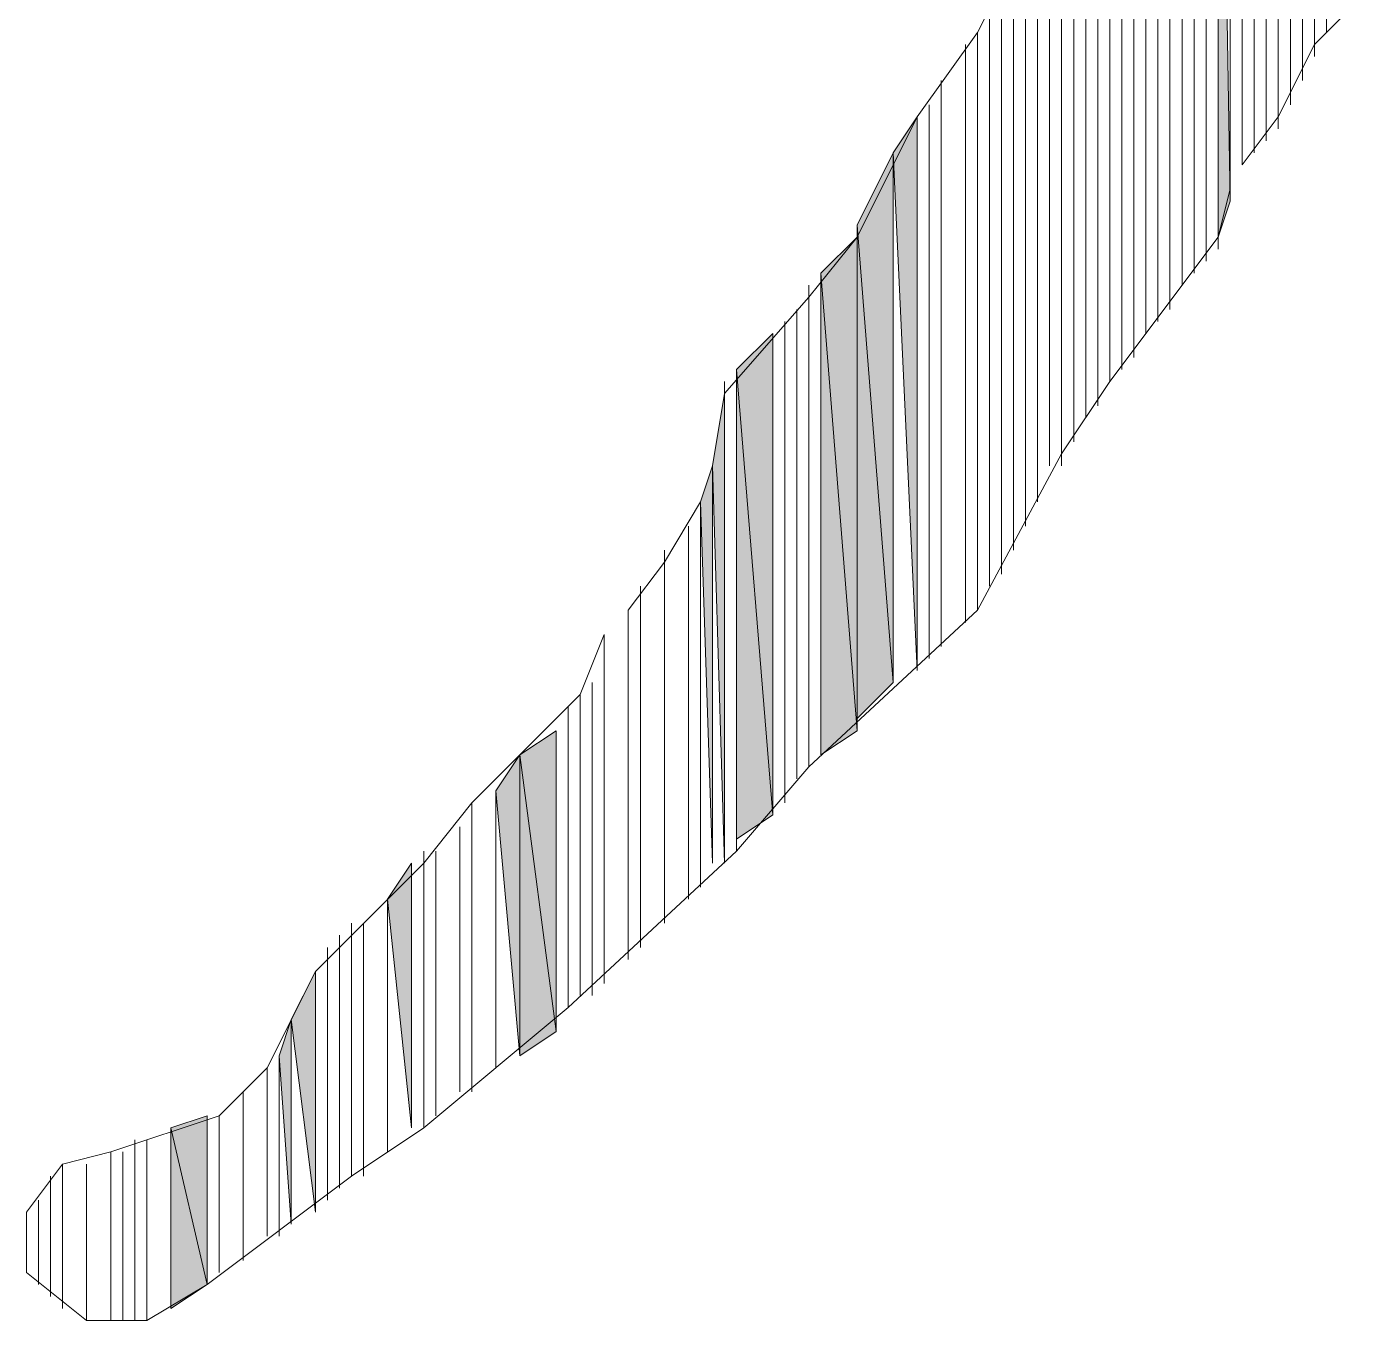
# Model space of a CAD drawing. Header units: millimetres. Extents: x -30643 to 86172, y -19411 to 63186.
# Drawn here: x 82336.6 to 82414, y -2540 to -2464.3 of the extents above; entities that cross this region are included whole.
import ezdxf

# ---------------------------------------------------------------- set-up
doc = ezdxf.new("R2010")
doc.units = ezdxf.units.MM

msp = doc.modelspace()

# ---------------------------------------------------------------- hatches: boundary and pattern name
h = msp.add_hatch(color=0)
h.dxf.hatch_style = 2
h.paths.add_polyline_path([(82406.273, -2476.632), (82406.976, -2474.521), (82406.273, -2432.3)])
h = msp.add_hatch(color=0)
h.dxf.hatch_style = 2
h.paths.add_polyline_path([(82388.681, -2501.965), (82388.681, -2469.595), (82387.273, -2471.706)])
h = msp.add_hatch(color=0)
h.dxf.hatch_style = 2
h.paths.add_polyline_path([(82387.273, -2502.668), (82387.273, -2471.706), (82385.162, -2475.928)])
h = msp.add_hatch(color=0)
h.dxf.hatch_style = 2
h.paths.add_polyline_path([(82385.162, -2504.779), (82387.273, -2502.668), (82385.162, -2475.928)])
h = msp.add_hatch(color=0)
h.dxf.hatch_style = 2
h.paths.add_polyline_path([(82385.162, -2505.483), (82385.162, -2476.632), (82383.051, -2478.743)])
h = msp.add_hatch(color=0)
h.dxf.hatch_style = 2
h.paths.add_polyline_path([(82383.051, -2506.89), (82385.162, -2505.483), (82383.051, -2478.743)])
h = msp.add_hatch(color=0)
h.dxf.hatch_style = 2
h.paths.add_polyline_path([(82380.237, -2510.409), (82380.237, -2482.261), (82378.126, -2484.372)])
h = msp.add_hatch(color=0)
h.dxf.hatch_style = 2
h.paths.add_polyline_path([(82378.126, -2511.816), (82380.237, -2510.409), (82378.126, -2484.372)])
h = msp.add_hatch(color=0)
h.dxf.hatch_style = 2
h.paths.add_polyline_path([(82377.422, -2513.223), (82377.422, -2485.78), (82376.718, -2490.002)])
h = msp.add_hatch(color=0)
h.dxf.hatch_style = 2
h.paths.add_polyline_path([(82376.718, -2513.223), (82376.718, -2490.002), (82376.014, -2492.113)])
h = msp.add_hatch(color=0)
h.dxf.hatch_style = 2
h.paths.add_polyline_path([(82367.57, -2523.075), (82367.57, -2505.483), (82365.459, -2506.89)])
h = msp.add_hatch(color=0)
h.dxf.hatch_style = 2
h.paths.add_polyline_path([(82365.459, -2524.482), (82365.459, -2506.89), (82364.052, -2509.001)])
h = msp.add_hatch(color=0)
h.dxf.hatch_style = 2
h.paths.add_polyline_path([(82365.459, -2524.482), (82367.57, -2523.075), (82365.459, -2506.89)])
h = msp.add_hatch(color=0)
h.dxf.hatch_style = 2
h.paths.add_polyline_path([(82359.126, -2528.704), (82359.126, -2513.223), (82357.719, -2515.334)])
h = msp.add_hatch(color=0)
h.dxf.hatch_style = 2
h.paths.add_polyline_path([(82353.497, -2533.63), (82353.497, -2519.556), (82352.089, -2522.371)])
h = msp.add_hatch(color=0)
h.dxf.hatch_style = 2
h.paths.add_polyline_path([(82352.089, -2534.334), (82352.089, -2522.371), (82351.386, -2524.482)])
h = msp.add_hatch(color=0)
h.dxf.hatch_style = 2
h.paths.add_polyline_path([(82347.164, -2537.852), (82347.164, -2528.001), (82345.053, -2528.704)])
h = msp.add_hatch(color=0)
h.dxf.hatch_style = 2
h.paths.add_polyline_path([(82345.053, -2539.259), (82347.164, -2537.852), (82345.053, -2528.704)])

# ---------------------------------------------------------------- linework, layer by layer
at = {"color": 0, "lineweight": 0}
for points in [[(82412.606, -2464.67), (82412.606, -2417.523)], [(82412.606, -2464.67), (82412.606, -2417.523)], [(82412.606, -2464.67), (82412.606, -2417.523)], [(82412.606, -2464.67), (82412.606, -2417.523)], [(82412.606, -2464.67), (82412.606, -2418.227)], [(82412.606, -2464.67), (82412.606, -2418.227)], [(82412.606, -2464.67), (82412.606, -2418.227)], [(82412.606, -2464.67), (82412.606, -2418.227)], [(82412.606, -2464.67), (82412.606, -2418.227)], [(82412.606, -2464.67), (82412.606, -2418.227)], [(82411.902, -2465.373), (82411.902, -2419.634)], [(82411.902, -2465.373), (82411.902, -2419.634)], [(82411.902, -2465.373), (82411.902, -2419.634)], [(82411.902, -2465.373), (82411.902, -2419.634)], [(82411.902, -2465.373), (82411.902, -2419.634)], [(82411.902, -2465.373), (82411.902, -2419.634)], [(82411.902, -2466.077), (82411.902, -2421.041)], [(82411.902, -2466.077), (82411.902, -2421.041)], [(82411.198, -2466.781), (82411.198, -2421.745)], [(82411.198, -2466.781), (82411.198, -2421.745)], [(82411.198, -2466.781), (82411.198, -2421.745)], [(82411.198, -2466.781), (82411.198, -2421.745)], [(82411.198, -2466.781), (82411.198, -2421.745)], [(82411.198, -2466.781), (82411.198, -2421.745)], [(82411.198, -2467.484), (82411.198, -2423.152)], [(82411.198, -2467.484), (82411.198, -2423.152)], [(82411.198, -2467.484), (82411.198, -2423.152)], [(82411.198, -2467.484), (82411.198, -2423.152)], [(82410.495, -2468.188), (82410.495, -2423.856)], [(82410.495, -2468.188), (82410.495, -2423.856)], [(82410.495, -2468.892), (82410.495, -2424.56)], [(82410.495, -2468.892), (82410.495, -2424.56)], [(82410.495, -2468.892), (82410.495, -2424.56)], [(82410.495, -2468.892), (82410.495, -2424.56)], [(82409.791, -2469.595), (82409.791, -2425.263)], [(82409.791, -2469.595), (82409.791, -2425.263)], [(82409.791, -2469.595), (82409.791, -2425.263)], [(82409.791, -2469.595), (82409.791, -2425.263)], [(82409.791, -2469.595), (82409.791, -2425.967)], [(82409.791, -2469.595), (82409.791, -2425.967)], [(82409.087, -2470.299), (82409.087, -2426.671)], [(82409.087, -2470.299), (82409.087, -2426.671)], [(82409.087, -2471.003), (82409.087, -2427.374)], [(82409.087, -2471.003), (82409.087, -2427.374)], [(82409.087, -2470.299), (82409.087, -2427.374)], [(82409.087, -2470.299), (82409.087, -2427.374)], [(82409.087, -2470.299), (82409.087, -2427.374)], [(82409.087, -2470.299), (82409.087, -2427.374)], [(82409.087, -2470.299), (82409.087, -2427.374)], [(82409.087, -2470.299), (82409.087, -2427.374)], [(82409.791, -2470.299), (82409.791, -2426.671)], [(82409.791, -2470.299), (82409.791, -2426.671)], [(82409.791, -2470.299), (82409.791, -2426.671)], [(82409.791, -2470.299), (82409.791, -2426.671)], [(82409.791, -2470.299), (82409.791, -2426.671)], [(82409.791, -2470.299), (82409.791, -2426.671)], [(82408.384, -2471.003), (82408.384, -2428.078)], [(82408.384, -2471.003), (82408.384, -2428.078)], [(82408.384, -2471.003), (82408.384, -2428.078)], [(82408.384, -2471.003), (82408.384, -2428.078)], [(82408.384, -2471.706), (82408.384, -2428.782)], [(82408.384, -2471.706), (82408.384, -2428.782)], [(82408.384, -2471.003), (82408.384, -2428.782)], [(82408.384, -2471.003), (82408.384, -2428.782)], [(82408.384, -2471.003), (82408.384, -2428.782)], [(82408.384, -2471.003), (82408.384, -2428.782)], [(82407.68, -2471.706), (82407.68, -2429.486)], [(82407.68, -2471.706), (82407.68, -2429.486)], [(82407.68, -2471.706), (82407.68, -2429.486)], [(82407.68, -2471.706), (82407.68, -2429.486)], [(82407.68, -2472.41), (82407.68, -2430.189)], [(82407.68, -2472.41), (82407.68, -2430.189)], [(82407.68, -2472.41), (82407.68, -2430.189)], [(82407.68, -2472.41), (82407.68, -2430.189)], [(82407.68, -2472.41), (82407.68, -2430.189)], [(82407.68, -2472.41), (82407.68, -2430.189)], [(82406.976, -2473.114), (82406.976, -2430.893)], [(82406.976, -2473.114), (82406.976, -2430.893)], [(82407.68, -2472.41), (82407.68, -2430.893)], [(82407.68, -2472.41), (82407.68, -2430.893)], [(82406.976, -2474.521), (82406.976, -2431.597)], [(82406.976, -2474.521), (82406.976, -2431.597)], [(82406.976, -2474.521), (82406.976, -2431.597)], [(82406.976, -2474.521), (82406.976, -2431.597)], [(82406.976, -2473.817), (82406.976, -2431.597)], [(82406.976, -2473.817), (82406.976, -2431.597)], [(82406.976, -2473.817), (82406.976, -2431.597)], [(82406.976, -2473.817), (82406.976, -2431.597)], [(82406.976, -2473.817), (82406.976, -2431.597)], [(82406.976, -2473.817), (82406.976, -2431.597)], [(82406.273, -2476.632), (82406.273, -2432.3)], [(82406.273, -2476.632), (82406.976, -2474.521), (82406.273, -2432.3)], [(82406.273, -2477.336), (82406.273, -2433.004)], [(82406.273, -2477.336), (82406.273, -2433.004)], [(82405.569, -2477.336), (82405.569, -2433.708)], [(82405.569, -2477.336), (82405.569, -2433.708)], [(82406.273, -2477.336), (82406.273, -2433.708)], [(82406.273, -2477.336), (82406.273, -2433.708)], [(82406.273, -2477.336), (82406.273, -2433.708)], [(82406.273, -2477.336), (82406.273, -2433.708)], [(82406.273, -2477.336), (82406.273, -2433.708)], [(82406.273, -2477.336), (82406.273, -2433.708)], [(82406.273, -2477.336), (82406.273, -2433.708)], [(82406.273, -2477.336), (82406.273, -2433.708)], [(82405.569, -2478.039), (82405.569, -2434.411)], [(82405.569, -2478.039), (82405.569, -2434.411)], [(82405.569, -2478.039), (82405.569, -2434.411)], [(82405.569, -2478.039), (82405.569, -2434.411)], [(82405.569, -2477.336), (82405.569, -2434.411)], [(82405.569, -2477.336), (82405.569, -2434.411)], [(82405.569, -2478.039), (82405.569, -2435.115)], [(82405.569, -2478.039), (82405.569, -2435.115)], [(82404.865, -2478.743), (82404.865, -2435.819)], [(82404.865, -2478.743), (82404.865, -2435.819)], [(82404.865, -2478.743), (82404.865, -2437.226)], [(82404.865, -2478.743), (82404.865, -2437.226)], [(82404.162, -2479.447), (82404.162, -2437.93)], [(82404.162, -2479.447), (82404.162, -2437.93)], [(82404.162, -2479.447), (82404.162, -2438.633)], [(82404.162, -2479.447), (82404.162, -2438.633)], [(82404.162, -2479.447), (82404.162, -2438.633)], [(82404.162, -2479.447), (82404.162, -2438.633)], [(82403.458, -2480.15), (82403.458, -2440.041)], [(82403.458, -2480.15), (82403.458, -2440.041)], [(82403.458, -2480.15), (82403.458, -2440.041)], [(82403.458, -2480.15), (82403.458, -2440.041)], [(82403.458, -2480.15), (82403.458, -2440.041)], [(82403.458, -2480.15), (82403.458, -2440.041)], [(82403.458, -2480.854), (82403.458, -2440.744)], [(82403.458, -2480.854), (82403.458, -2440.744)], [(82403.458, -2480.854), (82403.458, -2440.744)], [(82403.458, -2480.854), (82403.458, -2440.744)], [(82403.458, -2480.15), (82403.458, -2440.744)], [(82403.458, -2480.15), (82403.458, -2440.744)], [(82402.754, -2480.854), (82402.754, -2441.448)], [(82402.754, -2480.854), (82402.754, -2441.448)], [(82402.754, -2480.854), (82402.754, -2441.448)], [(82402.754, -2480.854), (82402.754, -2441.448)], [(82402.754, -2481.558), (82402.754, -2442.152)], [(82402.754, -2481.558), (82402.754, -2442.152)], [(82402.754, -2481.558), (82402.754, -2442.152)], [(82402.754, -2481.558), (82402.754, -2442.152)], [(82402.754, -2481.558), (82402.754, -2442.152)], [(82402.754, -2481.558), (82402.754, -2442.152)], [(82402.754, -2481.558), (82402.754, -2442.855)], [(82402.754, -2481.558), (82402.754, -2442.855)], [(82402.754, -2481.558), (82402.754, -2442.855)], [(82402.754, -2481.558), (82402.754, -2442.855)], [(82402.051, -2482.261), (82402.051, -2443.559)], [(82402.051, -2482.261), (82402.051, -2443.559)], [(82402.051, -2482.261), (82402.051, -2443.559)], [(82402.051, -2482.261), (82402.051, -2443.559)], [(82402.051, -2482.261), (82402.051, -2443.559)], [(82402.051, -2482.261), (82402.051, -2443.559)], [(82402.051, -2482.261), (82402.051, -2443.559)], [(82402.051, -2482.261), (82402.051, -2443.559)], [(82402.051, -2482.261), (82402.051, -2443.559)], [(82402.051, -2482.261), (82402.051, -2443.559)], [(82401.347, -2482.965), (82401.347, -2444.967)], [(82401.347, -2482.965), (82401.347, -2444.967)], [(82401.347, -2483.669), (82401.347, -2445.67)], [(82401.347, -2483.669), (82401.347, -2445.67)], [(82401.347, -2483.669), (82401.347, -2445.67)], [(82401.347, -2483.669), (82401.347, -2445.67)], [(82401.347, -2483.669), (82401.347, -2445.67)], [(82401.347, -2483.669), (82401.347, -2445.67)], [(82401.347, -2482.965), (82401.347, -2445.67)], [(82401.347, -2482.965), (82401.347, -2445.67)], [(82401.347, -2482.965), (82401.347, -2445.67)], [(82401.347, -2482.965), (82401.347, -2445.67)], [(82401.347, -2482.965), (82401.347, -2445.67)], [(82401.347, -2482.965), (82401.347, -2445.67)], [(82400.643, -2483.669), (82400.643, -2446.374)], [(82400.643, -2483.669), (82400.643, -2446.374)], [(82400.643, -2483.669), (82400.643, -2446.374)], [(82400.643, -2483.669), (82400.643, -2446.374)], [(82400.643, -2484.372), (82400.643, -2447.077)], [(82400.643, -2484.372), (82400.643, -2447.077)], [(82400.643, -2484.372), (82400.643, -2447.077)], [(82400.643, -2484.372), (82400.643, -2447.077)], [(82400.643, -2484.372), (82400.643, -2447.077)], [(82400.643, -2484.372), (82400.643, -2447.077)], [(82400.643, -2483.669), (82400.643, -2447.077)], [(82400.643, -2483.669), (82400.643, -2447.077)], [(82400.643, -2483.669), (82400.643, -2447.077)], [(82400.643, -2483.669), (82400.643, -2447.077)], [(82399.94, -2485.076), (82399.94, -2447.781)], [(82399.94, -2485.076), (82399.94, -2447.781)], [(82399.94, -2485.076), (82399.94, -2447.781)], [(82399.94, -2485.076), (82399.94, -2447.781)], [(82399.94, -2484.372), (82399.94, -2447.781)], [(82399.94, -2484.372), (82399.94, -2447.781)], [(82399.94, -2484.372), (82399.94, -2447.781)], [(82399.94, -2484.372), (82399.94, -2447.781)], [(82399.94, -2484.372), (82399.94, -2447.781)], [(82399.94, -2484.372), (82399.94, -2447.781)], [(82399.94, -2485.076), (82399.94, -2448.485)], [(82399.94, -2485.076), (82399.94, -2448.485)], [(82399.94, -2485.076), (82399.94, -2448.485)], [(82399.94, -2485.076), (82399.94, -2448.485)], [(82399.94, -2485.076), (82399.94, -2448.485)], [(82399.94, -2485.076), (82399.94, -2448.485)], [(82399.94, -2485.076), (82399.94, -2448.485)], [(82399.94, -2485.076), (82399.94, -2448.485)], [(82399.236, -2485.78), (82399.236, -2449.188)], [(82399.236, -2485.78), (82399.236, -2449.188)], [(82399.236, -2485.78), (82399.236, -2449.188)], [(82399.236, -2485.78), (82399.236, -2449.188)], [(82399.236, -2485.78), (82399.236, -2449.188)], [(82399.236, -2485.78), (82399.236, -2449.188)], [(82399.236, -2485.78), (82399.236, -2449.188)], [(82399.236, -2485.78), (82399.236, -2449.188)], [(82398.532, -2487.187), (82398.532, -2450.596)], [(82398.532, -2487.187), (82398.532, -2450.596)], [(82398.532, -2486.484), (82398.532, -2450.596)], [(82398.532, -2486.484), (82398.532, -2450.596)], [(82398.532, -2486.484), (82398.532, -2450.596)], [(82398.532, -2486.484), (82398.532, -2450.596)], [(82399.236, -2486.484), (82399.236, -2449.892)], [(82399.236, -2486.484), (82399.236, -2449.892)], [(82397.829, -2487.891), (82397.829, -2451.3)], [(82397.829, -2487.891), (82397.829, -2451.3)], [(82397.829, -2488.595), (82397.829, -2452.003)], [(82397.829, -2488.595), (82397.829, -2452.003)], [(82397.125, -2489.298), (82397.125, -2453.411)], [(82397.125, -2489.298), (82397.125, -2453.411)], [(82397.125, -2489.298), (82397.125, -2453.411)], [(82397.125, -2489.298), (82397.125, -2453.411)], [(82397.125, -2489.298), (82397.125, -2453.411)], [(82397.125, -2489.298), (82397.125, -2453.411)], [(82397.125, -2489.298), (82397.125, -2453.411)], [(82397.125, -2489.298), (82397.125, -2453.411)], [(82397.125, -2489.298), (82397.125, -2453.411)], [(82397.125, -2489.298), (82397.125, -2453.411)], [(82396.421, -2490.002), (82396.421, -2454.114)], [(82396.421, -2490.002), (82396.421, -2454.114)], [(82396.421, -2490.002), (82396.421, -2454.114)], [(82396.421, -2490.002), (82396.421, -2454.114)], [(82396.421, -2490.002), (82396.421, -2454.114)], [(82396.421, -2490.002), (82396.421, -2454.114)], [(82396.421, -2490.002), (82396.421, -2454.114)], [(82396.421, -2490.002), (82396.421, -2454.114)], [(82397.125, -2490.002), (82397.125, -2454.114)], [(82397.125, -2490.002), (82397.125, -2454.114)], [(82395.717, -2491.409), (82395.717, -2455.522)], [(82395.717, -2491.409), (82395.717, -2455.522)], [(82395.717, -2491.409), (82395.717, -2455.522)], [(82395.717, -2491.409), (82395.717, -2455.522)], [(82395.717, -2492.113), (82395.717, -2456.225)], [(82395.717, -2492.113), (82395.717, -2456.225)], [(82395.717, -2492.113), (82395.717, -2456.225)], [(82395.717, -2492.113), (82395.717, -2456.225)], [(82395.717, -2492.113), (82395.717, -2456.225)], [(82395.717, -2492.113), (82395.717, -2456.225)], [(82395.717, -2492.113), (82395.717, -2456.225)], [(82395.717, -2492.113), (82395.717, -2456.225)], [(82395.014, -2492.113), (82395.014, -2456.929)], [(82395.014, -2492.113), (82395.014, -2456.929)], [(82395.014, -2492.113), (82395.014, -2456.929)], [(82395.014, -2492.113), (82395.014, -2456.929)], [(82395.014, -2492.817), (82395.014, -2457.633)], [(82395.014, -2492.817), (82395.014, -2457.633)], [(82395.014, -2492.817), (82395.014, -2457.633)], [(82395.014, -2492.817), (82395.014, -2457.633)], [(82395.014, -2492.817), (82395.014, -2457.633)], [(82395.014, -2492.817), (82395.014, -2457.633)], [(82395.014, -2492.817), (82395.014, -2458.336)], [(82395.014, -2492.817), (82395.014, -2458.336)], [(82394.31, -2493.52), (82394.31, -2459.04)], [(82394.31, -2493.52), (82394.31, -2459.04)], [(82395.014, -2493.52), (82395.014, -2459.04)], [(82395.014, -2493.52), (82395.014, -2459.04)], [(82394.31, -2493.52), (82394.31, -2459.744)], [(82394.31, -2493.52), (82394.31, -2459.744)], [(82394.31, -2494.224), (82394.31, -2460.447)], [(82394.31, -2494.224), (82394.31, -2460.447)], [(82394.31, -2494.224), (82394.31, -2460.447)], [(82394.31, -2494.224), (82394.31, -2460.447)], [(82394.31, -2494.224), (82394.31, -2460.447)], [(82394.31, -2494.224), (82394.31, -2460.447)], [(82394.31, -2494.224), (82394.31, -2460.447)], [(82394.31, -2494.224), (82394.31, -2460.447)], [(82394.31, -2494.928), (82394.31, -2461.151)], [(82394.31, -2494.928), (82394.31, -2461.151)], [(82393.607, -2495.631), (82393.607, -2461.855)], [(82393.607, -2495.631), (82393.607, -2461.855)], [(82393.607, -2495.631), (82393.607, -2461.855)], [(82393.607, -2495.631), (82393.607, -2461.855)], [(82393.607, -2495.631), (82393.607, -2461.855)], [(82393.607, -2495.631), (82393.607, -2461.855)], [(82393.607, -2495.631), (82393.607, -2461.855)], [(82393.607, -2495.631), (82393.607, -2461.855)], [(82393.607, -2494.928), (82393.607, -2461.855)], [(82393.607, -2494.928), (82393.607, -2461.855)], [(82393.607, -2494.928), (82393.607, -2461.855)], [(82393.607, -2494.928), (82393.607, -2461.855)], [(82393.607, -2494.928), (82393.607, -2461.855)], [(82393.607, -2494.928), (82393.607, -2461.855)], [(82393.607, -2494.928), (82393.607, -2461.855)], [(82393.607, -2494.928), (82393.607, -2461.855)], [(82393.607, -2496.335), (82393.607, -2462.558)], [(82393.607, -2496.335), (82393.607, -2462.558)], [(82393.607, -2495.631), (82393.607, -2462.558)], [(82393.607, -2495.631), (82393.607, -2462.558)], [(82392.903, -2496.335), (82392.903, -2463.262)], [(82392.903, -2496.335), (82392.903, -2463.262)], [(82392.903, -2497.039), (82392.903, -2463.966)], [(82392.903, -2497.039), (82392.903, -2463.966)], [(82392.903, -2497.039), (82392.903, -2463.966)], [(82392.903, -2497.039), (82392.903, -2463.966)], [(82392.199, -2498.446), (82392.199, -2464.67)], [(82392.199, -2498.446), (82392.199, -2464.67)], [(82392.199, -2498.446), (82392.199, -2464.67)], [(82392.199, -2498.446), (82392.199, -2464.67)], [(82392.199, -2497.742), (82392.199, -2464.67)], [(82392.199, -2497.742), (82392.199, -2464.67)], [(82392.199, -2497.742), (82392.199, -2464.67)], [(82392.199, -2497.742), (82392.199, -2464.67)], [(82392.199, -2497.742), (82392.199, -2464.67)], [(82392.199, -2497.742), (82392.199, -2464.67)], [(82392.199, -2497.742), (82392.199, -2464.67)], [(82392.199, -2497.742), (82392.199, -2464.67)], [(82392.199, -2497.742), (82392.199, -2464.67)], [(82392.199, -2497.742), (82392.199, -2464.67)], [(82391.496, -2498.446), (82391.496, -2465.373)], [(82391.496, -2498.446), (82391.496, -2465.373)], [(82391.496, -2498.446), (82391.496, -2465.373)], [(82391.496, -2498.446), (82391.496, -2465.373)], [(82391.496, -2498.446), (82391.496, -2465.373)], [(82391.496, -2498.446), (82391.496, -2465.373)], [(82391.496, -2498.446), (82391.496, -2465.373)], [(82391.496, -2498.446), (82391.496, -2465.373)], [(82391.496, -2498.446), (82391.496, -2465.373)], [(82391.496, -2498.446), (82391.496, -2465.373)], [(82391.496, -2499.15), (82391.496, -2466.077)], [(82391.496, -2499.15), (82391.496, -2466.077)], [(82392.199, -2498.446), (82392.199, -2465.373)], [(82392.199, -2498.446), (82392.199, -2465.373)], [(82390.088, -2499.853), (82390.088, -2467.484)], [(82390.088, -2499.853), (82390.088, -2467.484)], [(82390.088, -2499.853), (82390.088, -2467.484)], [(82390.088, -2499.853), (82390.088, -2467.484)], [(82390.088, -2500.557), (82390.088, -2468.188)], [(82390.088, -2500.557), (82390.088, -2468.188)], [(82390.088, -2500.557), (82390.088, -2468.188)], [(82390.088, -2500.557), (82390.088, -2468.188)], [(82389.384, -2501.261), (82389.384, -2468.892)], [(82389.384, -2501.261), (82389.384, -2468.892)], [(82388.681, -2501.965), (82388.681, -2469.595), (82387.273, -2471.706)], [(82388.681, -2501.965), (82388.681, -2469.595)], [(82387.273, -2502.668), (82387.273, -2471.706), (82385.162, -2475.928)], [(82387.273, -2502.668), (82387.273, -2471.706)], [(82385.162, -2504.779), (82385.162, -2475.928)], [(82385.162, -2504.779), (82385.162, -2475.928)], [(82385.162, -2504.779), (82385.162, -2475.928)], [(82385.162, -2504.779), (82387.273, -2502.668), (82385.162, -2475.928)], [(82385.162, -2505.483), (82385.162, -2476.632), (82383.051, -2478.743)], [(82385.162, -2505.483), (82385.162, -2476.632)], [(82383.051, -2506.89), (82383.051, -2478.743)], [(82383.051, -2506.89), (82385.162, -2505.483), (82383.051, -2478.743)], [(82382.348, -2507.594), (82382.348, -2479.447)], [(82382.348, -2507.594), (82382.348, -2479.447)], [(82382.348, -2507.594), (82382.348, -2480.15)], [(82382.348, -2507.594), (82382.348, -2480.15)], [(82380.94, -2509.705), (82380.94, -2481.558)], [(82380.94, -2509.705), (82380.94, -2481.558)], [(82381.644, -2508.298), (82381.644, -2480.854)], [(82381.644, -2508.298), (82381.644, -2480.854)], [(82380.237, -2510.409), (82380.237, -2482.261), (82378.126, -2484.372)], [(82380.237, -2510.409), (82380.237, -2482.261)], [(82380.237, -2510.409), (82380.237, -2482.261)], [(82380.237, -2510.409), (82380.237, -2482.261)], [(82380.237, -2510.409), (82380.237, -2482.261)], [(82380.237, -2510.409), (82380.237, -2482.261)], [(82378.126, -2511.816), (82378.126, -2484.372)], [(82378.126, -2511.816), (82380.237, -2510.409), (82378.126, -2484.372)], [(82377.422, -2512.52), (82377.422, -2485.076)], [(82377.422, -2512.52), (82377.422, -2485.076)], [(82378.126, -2512.52), (82378.126, -2485.076)], [(82378.126, -2512.52), (82378.126, -2485.076)], [(82377.422, -2513.223), (82377.422, -2485.78), (82376.718, -2490.002)], [(82377.422, -2513.223), (82377.422, -2485.78)], [(82376.718, -2513.223), (82376.718, -2490.002), (82376.014, -2492.113)], [(82376.718, -2513.223), (82376.718, -2490.002)], [(82376.014, -2513.927), (82376.014, -2492.113)], [(82376.014, -2513.927), (82376.014, -2492.113)], [(82376.014, -2514.631), (82376.014, -2492.817)], [(82376.014, -2514.631), (82376.014, -2492.817)], [(82375.311, -2515.334), (82375.311, -2493.52)], [(82375.311, -2515.334), (82375.311, -2493.52)], [(82373.903, -2516.742), (82373.903, -2494.928)], [(82373.903, -2516.742), (82373.903, -2494.928)], [(82373.903, -2516.742), (82373.903, -2495.631)], [(82373.903, -2516.742), (82373.903, -2495.631)], [(82372.496, -2518.149), (82372.496, -2497.039)], [(82372.496, -2518.149), (82372.496, -2497.039)], [(82372.496, -2517.445), (82372.496, -2497.039)], [(82372.496, -2517.445), (82372.496, -2497.039)], [(82371.792, -2518.853), (82371.792, -2498.446)], [(82371.792, -2518.853), (82371.792, -2498.446)], [(82370.385, -2519.556), (82370.385, -2499.853)], [(82370.385, -2519.556), (82370.385, -2499.853)], [(82370.385, -2520.26), (82370.385, -2501.261)], [(82370.385, -2520.26), (82370.385, -2501.261)], [(82370.385, -2520.26), (82370.385, -2501.261)], [(82370.385, -2520.26), (82370.385, -2501.261)], [(82369.681, -2520.964), (82369.681, -2502.668)], [(82369.681, -2520.964), (82369.681, -2502.668)], [(82368.978, -2520.964), (82368.978, -2503.372)], [(82368.978, -2520.964), (82368.978, -2503.372)], [(82368.274, -2521.668), (82368.274, -2504.075)], [(82368.274, -2521.668), (82368.274, -2504.075)], [(82368.274, -2521.668), (82368.274, -2504.075)], [(82368.274, -2521.668), (82368.274, -2504.075)], [(82367.57, -2523.075), (82367.57, -2505.483), (82365.459, -2506.89)], [(82367.57, -2523.075), (82367.57, -2505.483)], [(82367.57, -2523.075), (82367.57, -2505.483)], [(82367.57, -2523.075), (82367.57, -2505.483)], [(82365.459, -2524.482), (82365.459, -2506.89), (82364.052, -2509.001)], [(82365.459, -2524.482), (82367.57, -2523.075), (82365.459, -2506.89)], [(82364.052, -2525.186), (82364.052, -2509.001)], [(82364.052, -2525.186), (82364.052, -2509.001)], [(82362.645, -2525.89), (82362.645, -2509.705)], [(82362.645, -2525.89), (82362.645, -2509.705)], [(82362.645, -2525.89), (82362.645, -2509.705)], [(82362.645, -2525.89), (82362.645, -2509.705)], [(82362.645, -2526.593), (82362.645, -2510.409)], [(82362.645, -2526.593), (82362.645, -2510.409)], [(82361.941, -2526.593), (82361.941, -2511.112)], [(82361.941, -2526.593), (82361.941, -2511.112)], [(82359.83, -2528.704), (82359.83, -2512.52)], [(82359.83, -2528.704), (82359.83, -2512.52)], [(82360.534, -2528.001), (82360.534, -2512.52)], [(82360.534, -2528.001), (82360.534, -2512.52)], [(82359.126, -2528.704), (82359.126, -2513.223), (82357.719, -2515.334)], [(82359.126, -2528.704), (82359.126, -2513.223)], [(82359.83, -2528.704), (82359.83, -2513.223)], [(82359.83, -2528.704), (82359.83, -2513.223)], [(82357.719, -2530.112), (82357.719, -2515.334)], [(82357.719, -2530.112), (82357.719, -2515.334)], [(82355.608, -2531.519), (82355.608, -2516.742)], [(82355.608, -2531.519), (82355.608, -2516.742)], [(82356.312, -2531.519), (82356.312, -2516.742)], [(82356.312, -2531.519), (82356.312, -2516.742)], [(82354.904, -2532.223), (82354.904, -2517.445)], [(82354.904, -2532.223), (82354.904, -2517.445)], [(82354.904, -2532.223), (82354.904, -2517.445)], [(82354.904, -2532.223), (82354.904, -2517.445)], [(82354.2, -2532.926), (82354.2, -2518.149)], [(82354.2, -2532.926), (82354.2, -2518.149)], [(82354.2, -2532.926), (82354.2, -2518.149)], [(82354.2, -2532.926), (82354.2, -2518.149)], [(82354.2, -2532.223), (82354.2, -2518.149)], [(82354.2, -2532.223), (82354.2, -2518.149)], [(82353.497, -2533.63), (82353.497, -2519.556), (82352.089, -2522.371)], [(82353.497, -2533.63), (82353.497, -2519.556)], [(82352.089, -2534.334), (82352.089, -2522.371), (82351.386, -2524.482)], [(82352.089, -2534.334), (82352.089, -2522.371)], [(82351.386, -2535.037), (82351.386, -2524.482)], [(82351.386, -2535.037), (82351.386, -2524.482)], [(82351.386, -2535.037), (82351.386, -2524.482)], [(82351.386, -2535.037), (82351.386, -2524.482)], [(82350.682, -2535.037), (82350.682, -2525.186)], [(82350.682, -2535.037), (82350.682, -2525.186)], [(82349.275, -2536.445), (82349.275, -2526.593)], [(82349.275, -2536.445), (82349.275, -2526.593)], [(82349.275, -2535.741), (82349.275, -2526.593)], [(82349.275, -2535.741), (82349.275, -2526.593)], [(82347.164, -2537.852), (82347.164, -2528.001), (82345.053, -2528.704)], [(82347.164, -2537.852), (82347.164, -2528.001)], [(82347.164, -2537.852), (82347.164, -2528.001)], [(82347.164, -2537.852), (82347.164, -2528.001)], [(82347.867, -2537.148), (82347.867, -2528.001)], [(82347.867, -2537.148), (82347.867, -2528.001)], [(82345.053, -2539.259), (82345.053, -2528.704)], [(82345.053, -2539.259), (82347.164, -2537.852), (82345.053, -2528.704)], [(82342.942, -2539.963), (82342.942, -2529.408)], [(82342.942, -2539.963), (82342.942, -2529.408)], [(82342.942, -2539.963), (82342.942, -2529.408)], [(82342.942, -2539.963), (82342.942, -2529.408)], [(82343.645, -2539.963), (82343.645, -2529.408)], [(82343.645, -2539.963), (82343.645, -2529.408)], [(82343.645, -2539.963), (82343.645, -2529.408)], [(82343.645, -2539.963), (82343.645, -2529.408)], [(82343.645, -2539.963), (82343.645, -2529.408)], [(82343.645, -2539.963), (82343.645, -2529.408)], [(82341.534, -2539.963), (82341.534, -2530.112)], [(82341.534, -2539.963), (82341.534, -2530.112)], [(82342.238, -2539.963), (82342.238, -2530.112)], [(82342.238, -2539.963), (82342.238, -2530.112)], [(82338.719, -2538.556), (82338.719, -2530.815)], [(82338.719, -2538.556), (82338.719, -2530.815)], [(82338.719, -2539.259), (82338.719, -2530.815)], [(82338.719, -2539.259), (82338.719, -2530.815)], [(82340.127, -2539.963), (82340.127, -2530.815)], [(82340.127, -2539.963), (82340.127, -2530.815)], [(82338.016, -2538.556), (82338.016, -2531.519)], [(82338.016, -2538.556), (82338.016, -2531.519)], [(82337.312, -2537.852), (82337.312, -2532.926)], [(82337.312, -2537.852), (82337.312, -2532.926)], [(82336.609, -2537.148), (82336.609, -2533.63)], [(82336.609, -2537.148), (82336.609, -2533.63)]]:
    msp.add_lwpolyline(points, close=True, dxfattribs=at)
for points in [[(82393.607, -2461.855), (82392.199, -2464.67)], [(82411.902, -2465.373), (82414.013, -2463.262)], [(82392.199, -2464.67), (82388.681, -2469.595)], [(82409.791, -2469.595), (82411.902, -2465.373)], [(82388.681, -2469.595), (82385.162, -2476.632)], [(82407.68, -2472.41), (82409.791, -2469.595)], [(82406.273, -2476.632), (82406.976, -2473.817)], [(82385.162, -2476.632), (82382.348, -2480.15)], [(82399.94, -2485.076), (82406.273, -2476.632)], [(82382.348, -2480.15), (82377.422, -2485.78)], [(82397.125, -2489.298), (82399.94, -2485.076)], [(82377.422, -2485.78), (82376.718, -2490.002)], [(82392.199, -2498.446), (82397.125, -2489.298)], [(82376.718, -2490.002), (82376.014, -2492.113)], [(82376.014, -2492.113), (82373.903, -2495.631)], [(82373.903, -2495.631), (82371.792, -2498.446)], [(82382.348, -2507.594), (82392.199, -2498.446)], [(82370.385, -2499.853), (82368.978, -2503.372)], [(82368.978, -2503.372), (82362.645, -2509.705)], [(82378.126, -2512.52), (82382.348, -2507.594)], [(82362.645, -2509.705), (82359.83, -2513.223)], [(82368.274, -2521.668), (82378.126, -2512.52)], [(82359.83, -2513.223), (82353.497, -2519.556)], [(82353.497, -2519.556), (82350.682, -2525.186)], [(82359.83, -2528.704), (82368.274, -2521.668)], [(82350.682, -2525.186), (82347.867, -2528.001)], [(82347.867, -2528.001), (82341.534, -2530.112)], [(82355.608, -2531.519), (82359.83, -2528.704)], [(82341.534, -2530.112), (82338.719, -2530.815)], [(82338.719, -2530.815), (82336.609, -2533.63)], [(82347.164, -2537.852), (82355.608, -2531.519)], [(82336.609, -2533.63), (82336.609, -2537.148)], [(82336.609, -2537.148), (82340.127, -2539.963)], [(82343.645, -2539.963), (82347.164, -2537.852)], [(82340.127, -2539.963), (82343.645, -2539.963)]]:
    msp.add_lwpolyline(points, dxfattribs=at)

doc.saveas('drawing.dxf')
